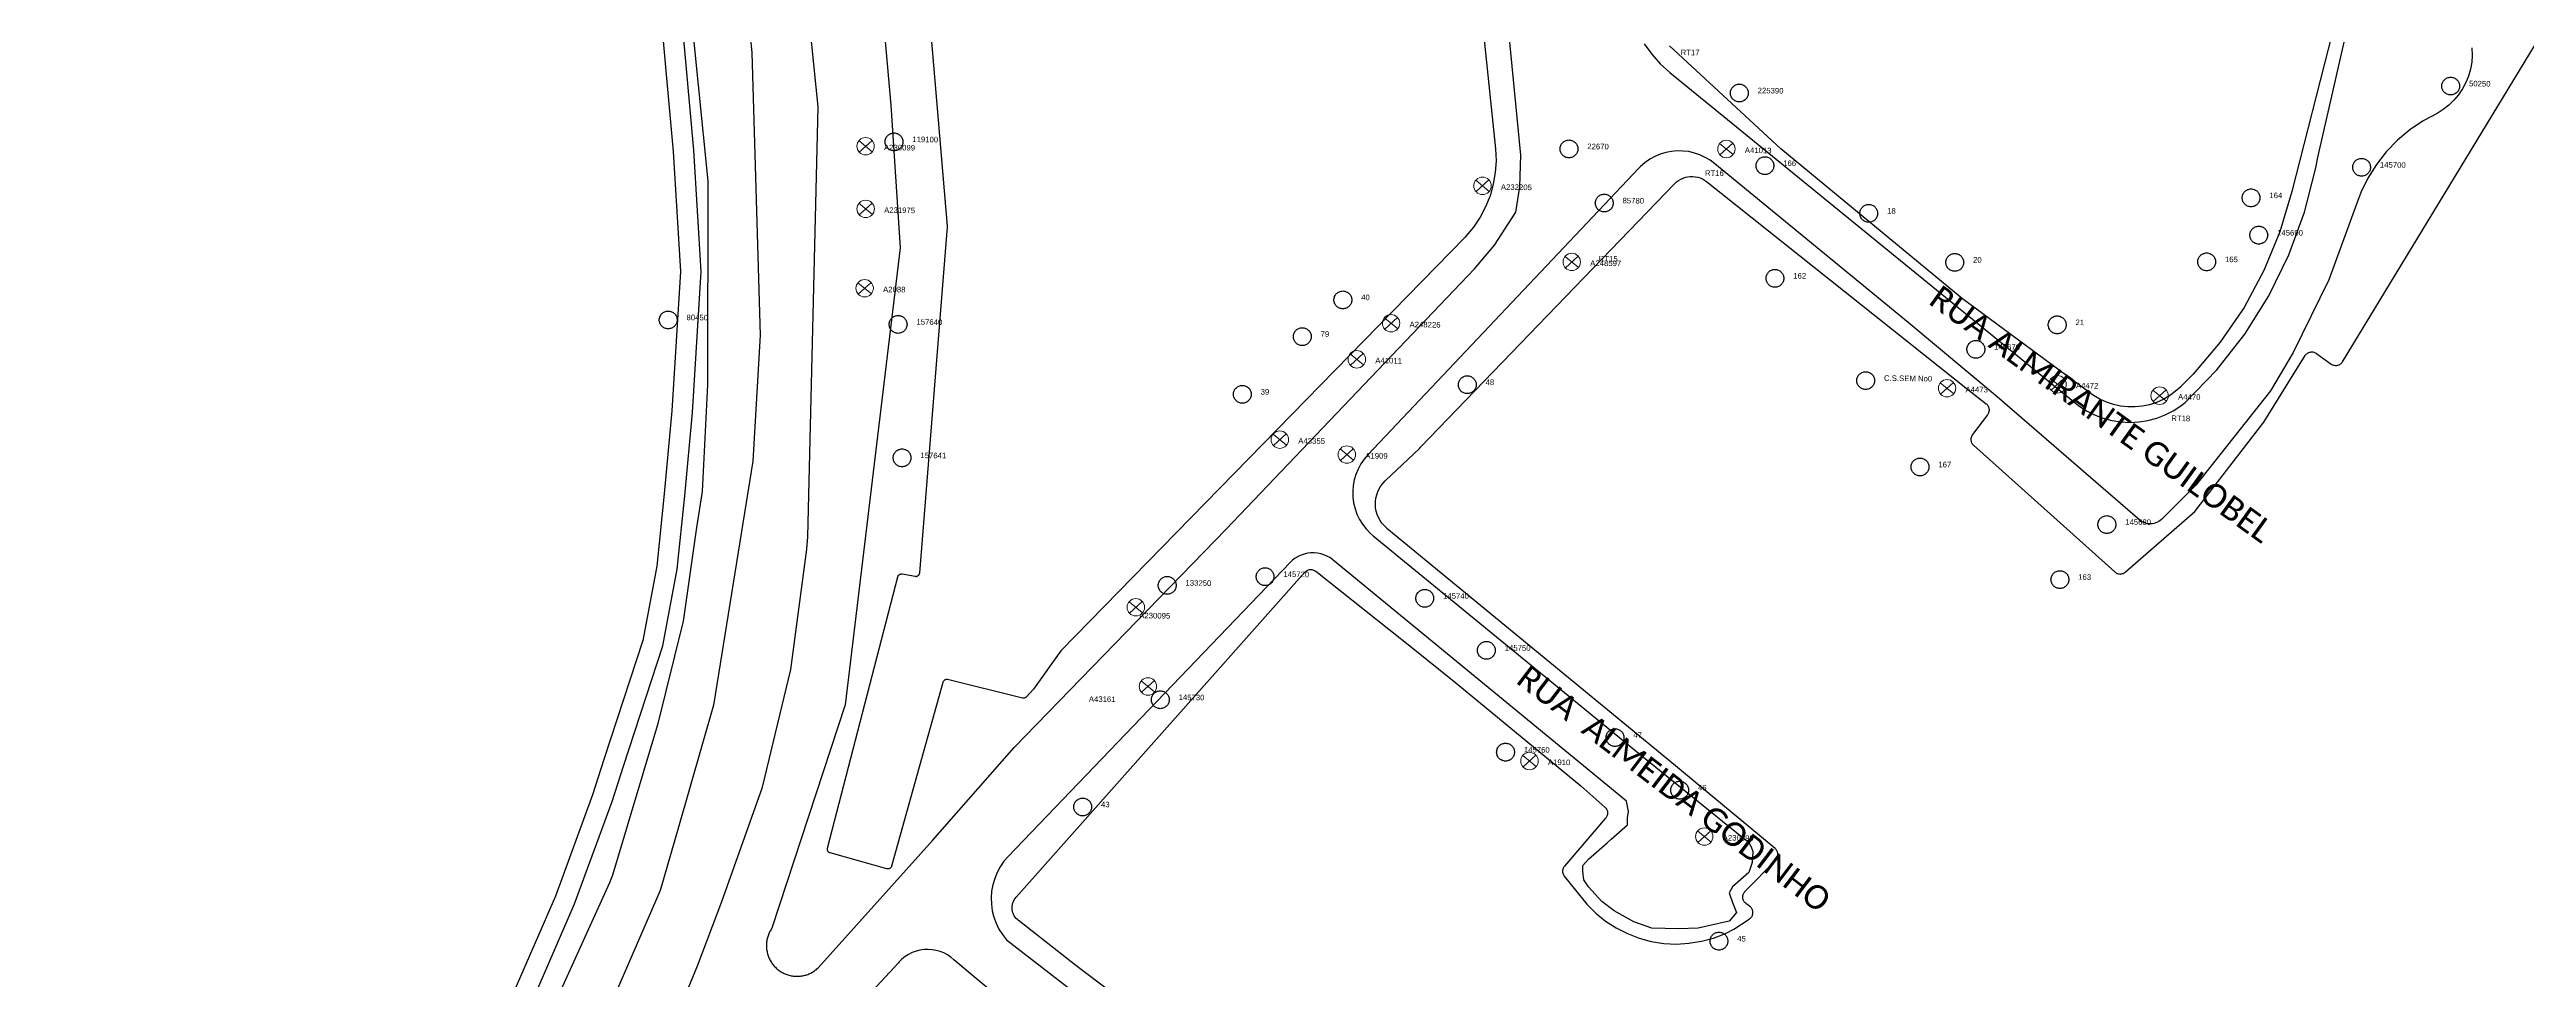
# Model space of a CAD drawing. Header units: millimetres. Extents: x 676447 to 689606, y 7455628 to 7463967.
# Drawn here: x 684127.6 to 684440.3, y 7459023.4 to 7459140.8 of the extents above; entities that cross this region are included whole.
import ezdxf

# ---------------------------------------------------------------- set-up
doc = ezdxf.new("R2010")
doc.units = ezdxf.units.MM
doc.header["$LTSCALE"] = 0.1
doc.header["$MEASUREMENT"] = 0
doc.linetypes.add('PHANTOM2', pattern=[1.25, 0.625, -0.125, 0.125, -0.125, 0.125, -0.125])
doc.layers.add('10.4-Postes', color=1, linetype='Continuous', lineweight=0)
for name, color, linetype in [('Caixas Subterrâneas', 5, 'Continuous'), ('LEGENDAS_INFRAESTRUTURAS', 7, 'Continuous'), ('MUB_MEIOFIO', 7, 'Continuous'), ('MUB_OBRA_ARTE', 7, 'Continuous'), ('MUB_QUADRAS', 7, 'Continuous'), ('MUB_SEGMENTO', 7, 'Continuous'), ('NOS_DE_INFRAESTRUTURA', 7, 'Continuous')]:
    doc.layers.add(name, color=color, linetype=linetype)
doc.styles.add('Legend', font='calibri.ttf')
doc.styles.get("Standard").update_dxf_attribs({"font": 'arial.ttf'})

# ---------------------------------------------------------------- blocks, each defined once
blk = doc.blocks.new('MHMZ')
at = {"linetype": 'PHANTOM2'}
blk.add_circle((0, 0), 0.0000101, dxfattribs=at)
blk = doc.blocks.new('PTPT')
at = {"layer": '10.4-Postes', "color": 1, "linetype": 'PHANTOM2'}
for points in [[(-0.0000079, 0.0000104), (0.0000075, -0.000002)], [(0.000007, 0.0000109), (-0.0000074, -0.0000025)]]:
    blk.add_lwpolyline(points, dxfattribs=at)
at = {"layer": '10.4-Postes', "color": 1}
blk.add_circle((-0.0000002, 0.0000042), 0.00000987, dxfattribs=at)

msp = doc.modelspace()

# ---------------------------------------------------------------- linework, layer by layer
at = {"layer": 'MUB_MEIOFIO', "color": 253, "linetype": 'Continuous'}
for points in [[(684182.23, 7459377.35), (684184.53, 7459361.66), (684187.43, 7459339.45), (684187.43, 7459339.41), (684190.51, 7459306.34), (684190.51, 7459306.3), (684192.5, 7459272.28), (684192.51, 7459272.2), (684197.64, 7459237.46), (684197.64, 7459237.42), (684199.15, 7459224.15), (684201.69, 7459203), (684205.62, 7459167.97), (684205.62, 7459167.95), (684208.23, 7459148.42), (684210.68, 7459124.17), (684210.65, 7459098.43), (684209.97, 7459084.98), (684209.26, 7459080.42), (684207.57, 7459068.61), (684204.35, 7459055.52), (684198.65, 7459036.54), (684198.27, 7459035.57), (684191.45, 7459020.57)], [(684202.99, 7459009.57), (684209.36, 7459025.1), (684212.45, 7459033.24), (684217.58, 7459047.66), (684221.17, 7459062.53), (684223.19, 7459077.7), (684223.31, 7459079.28), (684224.63, 7459133.55), (684213.68, 7459241.25)], [(684224.35, 7459239.95), (684233.81, 7459133.76), (684234.98, 7459115.74), (684228.02, 7459058.04), (684218.76, 7459029.85), (684218.69, 7459029.73), (684218.62, 7459029.62), (684218.55, 7459029.5), (684218.49, 7459029.38), (684218.43, 7459029.26), (684218.38, 7459029.14), (684218.33, 7459029.01), (684218.29, 7459028.89), (684218.24, 7459028.76), (684218.21, 7459028.63), (684218.18, 7459028.5), (684218.15, 7459028.37), (684218.13, 7459028.24), (684218.11, 7459028.1), (684218.1, 7459027.97), (684218.09, 7459027.84), (684218.08, 7459027.7), (684218.08, 7459027.57), (684218.09, 7459027.43), (684218.1, 7459027.3), (684218.11, 7459027.17), (684218.13, 7459027.03), (684218.16, 7459026.9), (684218.18, 7459026.77), (684218.22, 7459026.64), (684218.25, 7459026.51), (684218.3, 7459026.38), (684218.34, 7459026.26), (684218.39, 7459026.13), (684218.45, 7459026.01), (684218.51, 7459025.89), (684218.57, 7459025.77), (684218.64, 7459025.66), (684218.71, 7459025.54), (684218.78, 7459025.43), (684218.86, 7459025.32), (684218.94, 7459025.22), (684219.03, 7459025.11), (684219.12, 7459025.01), (684219.21, 7459024.92), (684219.31, 7459024.82), (684219.41, 7459024.74), (684219.51, 7459024.65), (684219.62, 7459024.57), (684219.73, 7459024.49), (684219.84, 7459024.41), (684219.95, 7459024.34), (684220.07, 7459024.27), (684220.19, 7459024.21), (684220.31, 7459024.15), (684220.43, 7459024.1), (684220.55, 7459024.04), (684220.68, 7459024), (684220.81, 7459023.96), (684220.93, 7459023.92), (684221.06, 7459023.89), (684221.2, 7459023.86), (684221.33, 7459023.83), (684221.46, 7459023.81), (684221.59, 7459023.8), (684221.73, 7459023.79), (684221.86, 7459023.78), (684222, 7459023.78), (684222.13, 7459023.79), (684222.26, 7459023.8), (684222.4, 7459023.81), (684222.53, 7459023.83), (684222.66, 7459023.85), (684222.79, 7459023.88), (684222.93, 7459023.91), (684223.05, 7459023.94), (684223.18, 7459023.99), (684223.31, 7459024.03), (684223.43, 7459024.08), (684223.56, 7459024.13), (684223.68, 7459024.19), (684223.8, 7459024.25), (684223.91, 7459024.32), (684224.03, 7459024.39), (684224.14, 7459024.46), (684224.25, 7459024.54), (684224.36, 7459024.62), (684224.46, 7459024.71), (684224.56, 7459024.8), (684224.66, 7459024.89)], [(684211.1, 7459193.8), (684216.25, 7459140.37), (684217.28, 7459104.72), (684216.35, 7459088.81), (684211.39, 7459058.03), (684206.9, 7459042.31), (684204.65, 7459034.63), (684189.5, 7458999.67)], [(684224.66, 7459024.89), (684239.07, 7459040.93), (684249.38, 7459052.65), (684276.11, 7459080.21), (684307.48, 7459113.08), (684310.01, 7459116.07), (684312.7, 7459120.26), (684313.21, 7459123.46), (684313.35, 7459127.42), (684309.25, 7459169.38)], [(684328.92, 7459141.5), (684329.87, 7459140.18), (684330.94, 7459138.96), (684332.14, 7459137.86), (684383.79, 7459095.81), (684384.75, 7459095.18), (684385.77, 7459094.66), (684386.84, 7459094.25), (684387.95, 7459093.95), (684389.08, 7459093.77), (684390.22, 7459093.71), (684391.37, 7459093.77), (684392.5, 7459093.95), (684393.61, 7459094.24), (684394.68, 7459094.65), (684395.7, 7459095.17), (684396.66, 7459095.79), (684397.19, 7459096.2), (684401.19, 7459100.32), (684404.73, 7459104.84), (684407.78, 7459109.7), (684410.31, 7459114.86), (684412.29, 7459120.25), (684413.69, 7459125.82), (684413.9, 7459126.96), (684417.41, 7459142.26)], [(684433.41, 7459140.98), (684433.44, 7459140.08), (684433.38, 7459139.18), (684433.22, 7459138.3), (684432.97, 7459137.43), (684432.64, 7459136.6), (684432.22, 7459135.8), (684431.72, 7459135.06), (684431.14, 7459134.37), (684430.49, 7459133.74), (684429.78, 7459133.19), (684429.03, 7459132.71), (684427.24, 7459131.76), (684425.56, 7459130.63), (684424.01, 7459129.32), (684422.6, 7459127.87), (684421.35, 7459126.27), (684420.28, 7459124.55), (684419.39, 7459122.73), (684418.83, 7459121.27), (684415.33, 7459111.68), (684410.85, 7459102.51), (684407.98, 7459097.68), (684398.57, 7459085.8), (684394.21, 7459081.46), (684394.05, 7459081.32), (684393.88, 7459081.2), (684393.7, 7459081.09), (684393.51, 7459081.01), (684393.31, 7459080.94), (684393.1, 7459080.9), (684392.89, 7459080.88), (684392.68, 7459080.88), (684392.48, 7459080.9), (684392.27, 7459080.95), (684392.07, 7459081.01), (684391.88, 7459081.1), (684391.7, 7459081.2), (684391.53, 7459081.33), (684391.51, 7459081.34), (684373.46, 7459096.93), (684362.23, 7459106.32), (684337.81, 7459126.35), (684337.23, 7459126.79), (684336.6, 7459127.16), (684335.93, 7459127.47), (684335.24, 7459127.71), (684334.53, 7459127.88), (684333.8, 7459127.96), (684333.07, 7459127.98), (684332.34, 7459127.91), (684331.62, 7459127.77), (684330.92, 7459127.56), (684330.24, 7459127.27), (684329.6, 7459126.92), (684329, 7459126.49), (684328.45, 7459126.01), (684328.23, 7459125.79), (684294.02, 7459089.62), (684293.54, 7459089.07), (684293.13, 7459088.46), (684292.78, 7459087.82), (684292.5, 7459087.14), (684292.29, 7459086.44), (684292.16, 7459085.72), (684292.11, 7459084.99), (684292.13, 7459084.25), (684292.22, 7459083.53), (684292.4, 7459082.81), (684292.64, 7459082.12), (684292.96, 7459081.46), (684293.34, 7459080.84), (684293.79, 7459080.26), (684294.29, 7459079.73), (684294.67, 7459079.4), (684328.6, 7459051.63), (684341.43, 7459041.21), (684342.02, 7459040.82), (684342.42, 7459040.13), (684342.62, 7459039.53), (684342.52, 7459038.15), (684342.12, 7459036.87), (684340.05, 7459035.09), (684339.65, 7459034.3), (684340.05, 7459033.12), (684340.54, 7459031.83), (684339.65, 7459030.75), (684335.7, 7459029.86), (684333.23, 7459029.76), (684329.87, 7459029.86), (684327.6, 7459030.65), (684325.13, 7459032.03), (684323.55, 7459033.22), (684321.87, 7459035.09), (684321.27, 7459035.98), (684321.18, 7459037.07), (684321.18, 7459037.76), (684321.87, 7459038.55), (684323.55, 7459040.03), (684324.24, 7459040.62), (684324.73, 7459041.11), (684326.81, 7459042.89), (684326.81, 7459043.78), (684326.91, 7459044.57), (684326.66, 7459045.89), (684289.63, 7459076.33), (684289.56, 7459076.39), (684289.21, 7459076.63), (684288.85, 7459076.83), (684288.46, 7459077), (684288.06, 7459077.12), (684287.65, 7459077.2), (684287.23, 7459077.24), (684286.82, 7459077.23), (684286.4, 7459077.18), (684285.99, 7459077.09), (684285.6, 7459076.95), (684285.22, 7459076.78), (684284.86, 7459076.56), (684284.52, 7459076.31), (684284.21, 7459076.02), (684248.55, 7459038.88), (684248.06, 7459038.3), (684247.6, 7459037.61), (684247.21, 7459036.89), (684246.9, 7459036.12), (684246.67, 7459035.33), (684246.52, 7459034.52), (684246.46, 7459033.7), (684246.49, 7459032.88), (684246.6, 7459032.06), (684246.8, 7459031.26), (684247.08, 7459030.48), (684247.44, 7459029.74), (684247.87, 7459029.04), (684248.38, 7459028.39), (684294.29, 7458992.88)], [(684250.22, 7459018.79), (684241.75, 7459025.88), (684241.36, 7459026.21), (684240.93, 7459026.49), (684240.47, 7459026.73), (684240, 7459026.92), (684239.5, 7459027.05), (684239, 7459027.14), (684238.49, 7459027.17), (684237.98, 7459027.15), (684237.47, 7459027.08), (684236.97, 7459026.95), (684236.49, 7459026.77), (684236.03, 7459026.54), (684235.6, 7459026.27), (684235.2, 7459025.95), (684234.83, 7459025.59), (684234.7, 7459025.44), (684133.81, 7458916.71)]]:
    msp.add_lwpolyline(points, dxfattribs=at)
at = {"layer": 'MUB_MEIOFIO', "linetype": 'Continuous'}
for points in [[(684182.23, 7459377.35), (684184.53, 7459361.66), (684187.43, 7459339.45), (684187.43, 7459339.41), (684190.51, 7459306.34), (684190.51, 7459306.3), (684192.5, 7459272.28), (684192.51, 7459272.2), (684197.64, 7459237.46), (684197.64, 7459237.42), (684199.15, 7459224.15), (684201.69, 7459203), (684205.62, 7459167.97), (684205.62, 7459167.95), (684208.23, 7459148.42), (684210.68, 7459124.17), (684210.65, 7459098.43), (684209.97, 7459084.98), (684209.26, 7459080.42), (684207.57, 7459068.61), (684204.35, 7459055.52), (684198.65, 7459036.54), (684198.27, 7459035.57), (684191.45, 7459020.57)], [(684202.99, 7459009.57), (684209.36, 7459025.1), (684212.45, 7459033.24), (684217.58, 7459047.66), (684221.17, 7459062.53), (684223.19, 7459077.7), (684223.31, 7459079.28), (684224.63, 7459133.55), (684213.68, 7459241.25)], [(684224.35, 7459239.95), (684233.81, 7459133.76), (684234.98, 7459115.74), (684228.02, 7459058.04), (684218.76, 7459029.85), (684218.69, 7459029.73), (684218.62, 7459029.62), (684218.55, 7459029.5), (684218.49, 7459029.38), (684218.43, 7459029.26), (684218.38, 7459029.14), (684218.33, 7459029.01), (684218.29, 7459028.89), (684218.24, 7459028.76), (684218.21, 7459028.63), (684218.18, 7459028.5), (684218.15, 7459028.37), (684218.13, 7459028.24), (684218.11, 7459028.1), (684218.1, 7459027.97), (684218.09, 7459027.84), (684218.08, 7459027.7), (684218.08, 7459027.57), (684218.09, 7459027.43), (684218.1, 7459027.3), (684218.11, 7459027.17), (684218.13, 7459027.03), (684218.16, 7459026.9), (684218.18, 7459026.77), (684218.22, 7459026.64), (684218.25, 7459026.51), (684218.3, 7459026.38), (684218.34, 7459026.26), (684218.39, 7459026.13), (684218.45, 7459026.01), (684218.51, 7459025.89), (684218.57, 7459025.77), (684218.64, 7459025.66), (684218.71, 7459025.54), (684218.78, 7459025.43), (684218.86, 7459025.32), (684218.94, 7459025.22), (684219.03, 7459025.11), (684219.12, 7459025.01), (684219.21, 7459024.92), (684219.31, 7459024.82), (684219.41, 7459024.74), (684219.51, 7459024.65), (684219.62, 7459024.57), (684219.73, 7459024.49), (684219.84, 7459024.41), (684219.95, 7459024.34), (684220.07, 7459024.27), (684220.19, 7459024.21), (684220.31, 7459024.15), (684220.43, 7459024.1), (684220.55, 7459024.04), (684220.68, 7459024), (684220.81, 7459023.96), (684220.93, 7459023.92), (684221.06, 7459023.89), (684221.2, 7459023.86), (684221.33, 7459023.83), (684221.46, 7459023.81), (684221.59, 7459023.8), (684221.73, 7459023.79), (684221.86, 7459023.78), (684222, 7459023.78), (684222.13, 7459023.79), (684222.26, 7459023.8), (684222.4, 7459023.81), (684222.53, 7459023.83), (684222.66, 7459023.85), (684222.79, 7459023.88), (684222.93, 7459023.91), (684223.05, 7459023.94), (684223.18, 7459023.99), (684223.31, 7459024.03), (684223.43, 7459024.08), (684223.56, 7459024.13), (684223.68, 7459024.19), (684223.8, 7459024.25), (684223.91, 7459024.32), (684224.03, 7459024.39), (684224.14, 7459024.46), (684224.25, 7459024.54), (684224.36, 7459024.62), (684224.46, 7459024.71), (684224.56, 7459024.8), (684224.66, 7459024.89)], [(684211.1, 7459193.8), (684216.25, 7459140.37), (684217.28, 7459104.72), (684216.35, 7459088.81), (684211.39, 7459058.03), (684206.9, 7459042.31), (684204.65, 7459034.63), (684189.5, 7458999.67)], [(684224.66, 7459024.89), (684239.07, 7459040.93), (684249.38, 7459052.65), (684276.11, 7459080.21), (684307.48, 7459113.08), (684310.01, 7459116.07), (684312.7, 7459120.26), (684313.21, 7459123.46), (684313.35, 7459127.42), (684309.25, 7459169.38)], [(684328.92, 7459141.5), (684329.87, 7459140.18), (684330.94, 7459138.96), (684332.14, 7459137.86), (684383.79, 7459095.81), (684384.75, 7459095.18), (684385.77, 7459094.66), (684386.84, 7459094.25), (684387.95, 7459093.95), (684389.08, 7459093.77), (684390.22, 7459093.71), (684391.37, 7459093.77), (684392.5, 7459093.95), (684393.61, 7459094.24), (684394.68, 7459094.65), (684395.7, 7459095.17), (684396.66, 7459095.79), (684397.19, 7459096.2), (684401.19, 7459100.32), (684404.73, 7459104.84), (684407.78, 7459109.7), (684410.31, 7459114.86), (684412.29, 7459120.25), (684413.69, 7459125.82), (684413.9, 7459126.96), (684417.41, 7459142.26)], [(684433.41, 7459140.98), (684433.44, 7459140.08), (684433.38, 7459139.18), (684433.22, 7459138.3), (684432.97, 7459137.43), (684432.64, 7459136.6), (684432.22, 7459135.8), (684431.72, 7459135.06), (684431.14, 7459134.37), (684430.49, 7459133.74), (684429.78, 7459133.19), (684429.03, 7459132.71), (684427.24, 7459131.76), (684425.56, 7459130.63), (684424.01, 7459129.32), (684422.6, 7459127.87), (684421.35, 7459126.27), (684420.28, 7459124.55), (684419.39, 7459122.73), (684418.83, 7459121.27), (684415.33, 7459111.68), (684410.85, 7459102.51), (684407.98, 7459097.68), (684398.57, 7459085.8), (684394.21, 7459081.46), (684394.05, 7459081.32), (684393.88, 7459081.2), (684393.7, 7459081.09), (684393.51, 7459081.01), (684393.31, 7459080.94), (684393.1, 7459080.9), (684392.89, 7459080.88), (684392.68, 7459080.88), (684392.48, 7459080.9), (684392.27, 7459080.95), (684392.07, 7459081.01), (684391.88, 7459081.1), (684391.7, 7459081.2), (684391.53, 7459081.33), (684391.51, 7459081.34), (684373.46, 7459096.93), (684362.23, 7459106.32), (684337.81, 7459126.35), (684337.23, 7459126.79), (684336.6, 7459127.16), (684335.93, 7459127.47), (684335.24, 7459127.71), (684334.53, 7459127.88), (684333.8, 7459127.96), (684333.07, 7459127.98), (684332.34, 7459127.91), (684331.62, 7459127.77), (684330.92, 7459127.56), (684330.24, 7459127.27), (684329.6, 7459126.92), (684329, 7459126.49), (684328.45, 7459126.01), (684328.23, 7459125.79), (684294.02, 7459089.62), (684293.54, 7459089.07), (684293.13, 7459088.46), (684292.78, 7459087.82), (684292.5, 7459087.14), (684292.29, 7459086.44), (684292.16, 7459085.72), (684292.11, 7459084.99), (684292.13, 7459084.25), (684292.22, 7459083.53), (684292.4, 7459082.81), (684292.64, 7459082.12), (684292.96, 7459081.46), (684293.34, 7459080.84), (684293.79, 7459080.26), (684294.29, 7459079.73), (684294.67, 7459079.4), (684328.6, 7459051.63), (684341.43, 7459041.21), (684342.02, 7459040.82), (684342.42, 7459040.13), (684342.62, 7459039.53), (684342.52, 7459038.15), (684342.12, 7459036.87), (684340.05, 7459035.09), (684339.65, 7459034.3), (684340.05, 7459033.12), (684340.54, 7459031.83), (684339.65, 7459030.75), (684335.7, 7459029.86), (684333.23, 7459029.76), (684329.87, 7459029.86), (684327.6, 7459030.65), (684325.13, 7459032.03), (684323.55, 7459033.22), (684321.87, 7459035.09), (684321.27, 7459035.98), (684321.18, 7459037.07), (684321.18, 7459037.76), (684321.87, 7459038.55), (684323.55, 7459040.03), (684324.24, 7459040.62), (684324.73, 7459041.11), (684326.81, 7459042.89), (684326.81, 7459043.78), (684326.91, 7459044.57), (684326.66, 7459045.89), (684289.63, 7459076.33), (684289.56, 7459076.39), (684289.21, 7459076.63), (684288.85, 7459076.83), (684288.46, 7459077), (684288.06, 7459077.12), (684287.65, 7459077.2), (684287.23, 7459077.24), (684286.82, 7459077.23), (684286.4, 7459077.18), (684285.99, 7459077.09), (684285.6, 7459076.95), (684285.22, 7459076.78), (684284.86, 7459076.56), (684284.52, 7459076.31), (684284.21, 7459076.02), (684248.55, 7459038.88), (684248.06, 7459038.3), (684247.6, 7459037.61), (684247.21, 7459036.89), (684246.9, 7459036.12), (684246.67, 7459035.33), (684246.52, 7459034.52), (684246.46, 7459033.7), (684246.49, 7459032.88), (684246.6, 7459032.06), (684246.8, 7459031.26), (684247.08, 7459030.48), (684247.44, 7459029.74), (684247.87, 7459029.04), (684248.38, 7459028.39), (684294.29, 7458992.88)], [(684250.22, 7459018.79), (684241.75, 7459025.88), (684241.36, 7459026.21), (684240.93, 7459026.49), (684240.47, 7459026.73), (684240, 7459026.92), (684239.5, 7459027.05), (684239, 7459027.14), (684238.49, 7459027.17), (684237.98, 7459027.15), (684237.47, 7459027.08), (684236.97, 7459026.95), (684236.49, 7459026.77), (684236.03, 7459026.54), (684235.6, 7459026.27), (684235.2, 7459025.95), (684234.83, 7459025.59), (684234.7, 7459025.44), (684133.81, 7458916.71)]]:
    msp.add_lwpolyline(points, dxfattribs=at)
at = {"layer": 'MUB_OBRA_ARTE', "linetype": 'Continuous'}
for points in [[(684178.25, 7459384.45), (684184.5, 7459330.82), (684190.18, 7459265.02), (684194.08, 7459234.16), (684197.4, 7459204.83), (684201.52, 7459171.33), (684204.28, 7459150.2), (684206.29, 7459127.88), (684207.24, 7459112.77), (684206.15, 7459095.16), (684205.19, 7459084.67), (684204.24, 7459075.55), (684202.47, 7459066.16), (684197.56, 7459051.14), (684196.12, 7459046.7), (684191.44, 7459033.92), (684186.32, 7459022.13), (684183.12, 7459015.1), (684175.88, 7459003.4), (684133.65, 7458954.77), (684044.36, 7458858.24), (683981.26, 7458792.17), (683904.13, 7458708.42), (683816.72, 7458616.8)], [(683818.64, 7458615.02), (683906.04, 7458706.63), (683983.17, 7458790.38), (684046.27, 7458856.45), (684135.6, 7458953.03), (684178, 7459001.84), (684185.44, 7459013.87), (684188.71, 7459021.06), (684193.87, 7459032.95), (684198.6, 7459045.84), (684200.05, 7459050.33), (684205.01, 7459065.51), (684206.83, 7459075.17), (684207.8, 7459084.42), (684208.76, 7459094.96), (684209.86, 7459112.77), (684208.9, 7459128.08), (684206.88, 7459150.49), (684204.12, 7459171.66), (684200, 7459205.14), (684196.68, 7459234.47), (684192.79, 7459265.3), (684187.1, 7459331.08), (684180.84, 7459384.87)]]:
    msp.add_lwpolyline(points, dxfattribs=at)
at = {"layer": 'MUB_QUADRAS', "linetype": 'Continuous'}
for points in [[(684225.78, 7459039.75), (684225.78, 7459039.8), (684225.78, 7459039.85), (684225.78, 7459039.9), (684225.79, 7459039.95), (684234.66, 7459074.2), (684234.67, 7459074.22), (684234.68, 7459074.26), (684234.71, 7459074.31), (684234.73, 7459074.36), (684234.77, 7459074.4), (684234.8, 7459074.44), (684234.84, 7459074.47), (684234.88, 7459074.5), (684234.93, 7459074.53), (684234.98, 7459074.55), (684235.03, 7459074.56), (684235.08, 7459074.57), (684235.13, 7459074.58), (684235.18, 7459074.57), (684235.24, 7459074.57), (684236.86, 7459074.28), (684236.91, 7459074.27), (684236.96, 7459074.27), (684237.01, 7459074.27), (684237.06, 7459074.28), (684237.11, 7459074.3), (684237.16, 7459074.32), (684237.21, 7459074.34), (684237.25, 7459074.37), (684237.29, 7459074.41), (684237.33, 7459074.44), (684237.36, 7459074.49), (684237.38, 7459074.53), (684237.41, 7459074.58), (684237.42, 7459074.63), (684237.44, 7459074.68), (684237.44, 7459074.73), (684240.93, 7459118.41), (684240.93, 7459118.44), (684240.93, 7459118.49), (684230.33, 7459243.45)], [(684306.87, 7459159.8), (684310.14, 7459128.22), (684310.2, 7459126.73), (684310.1, 7459125.23), (684309.84, 7459123.76), (684309.44, 7459122.32), (684308.88, 7459120.93), (684308.18, 7459119.6), (684307.35, 7459118.36), (684306.39, 7459117.21), (684306.29, 7459117.1), (684255.26, 7459064.88), (684251.79, 7459060.01), (684250.92, 7459059.06), (684250.91, 7459059.05), (684250.87, 7459059.01), (684250.83, 7459058.98), (684250.79, 7459058.96), (684250.74, 7459058.93), (684250.69, 7459058.92), (684250.64, 7459058.9), (684250.59, 7459058.9), (684250.54, 7459058.9), (684250.48, 7459058.9), (684250.43, 7459058.91), (684240.95, 7459061.23), (684240.91, 7459061.23), (684240.86, 7459061.24), (684240.81, 7459061.24), (684240.76, 7459061.23), (684240.71, 7459061.22), (684240.66, 7459061.21), (684240.61, 7459061.19), (684240.56, 7459061.16), (684240.52, 7459061.13), (684240.48, 7459061.1), (684240.45, 7459061.06), (684240.42, 7459061.02), (684240.39, 7459060.97), (684240.37, 7459060.92), (684240.35, 7459060.87), (684233.89, 7459037.69), (684233.88, 7459037.64), (684233.86, 7459037.59), (684233.83, 7459037.55), (684233.8, 7459037.51), (684233.76, 7459037.47), (684233.72, 7459037.43), (684233.68, 7459037.4), (684233.63, 7459037.38), (684233.59, 7459037.36), (684233.54, 7459037.34), (684233.49, 7459037.33), (684233.43, 7459037.33), (684233.38, 7459037.33), (684233.33, 7459037.33), (684233.28, 7459037.35), (684226.14, 7459039.35), (684226.1, 7459039.36), (684226.05, 7459039.38), (684226.01, 7459039.41), (684225.97, 7459039.44), (684225.93, 7459039.47), (684225.89, 7459039.51), (684225.86, 7459039.55), (684225.83, 7459039.6), (684225.81, 7459039.65), (684225.8, 7459039.7), (684225.78, 7459039.75)], [(684294.04, 7458997.21), (684257.16, 7459025.16), (684249.87, 7459030.86), (684249.77, 7459030.94), (684249.62, 7459031.09), (684249.49, 7459031.25), (684249.37, 7459031.42), (684249.28, 7459031.61), (684249.2, 7459031.8), (684249.15, 7459032.01), (684249.11, 7459032.21), (684249.1, 7459032.42), (684249.11, 7459032.63), (684249.14, 7459032.84), (684249.19, 7459033.04), (684249.27, 7459033.24), (684249.36, 7459033.42), (684249.47, 7459033.6), (684249.6, 7459033.76), (684286.06, 7459074.79), (684286.1, 7459074.83), (684286.17, 7459074.9), (684286.26, 7459074.96), (684286.35, 7459075.02), (684286.44, 7459075.06), (684286.54, 7459075.09), (684286.64, 7459075.12), (684286.75, 7459075.13), (684286.85, 7459075.13), (684286.96, 7459075.12), (684287.06, 7459075.1), (684287.16, 7459075.07), (684287.25, 7459075.02), (684287.35, 7459074.97), (684287.43, 7459074.91), (684299.73, 7459065.16), (684305.14, 7459060.84), (684320.89, 7459047.83), (684323.95, 7459045.14), (684324.02, 7459045.07), (684324.09, 7459044.99), (684324.15, 7459044.9), (684324.2, 7459044.81), (684324.23, 7459044.71), (684324.26, 7459044.61), (684324.28, 7459044.51), (684324.29, 7459044.4), (684324.28, 7459044.3), (684324.27, 7459044.2), (684324.24, 7459044.09), (684324.21, 7459044), (684324.16, 7459043.9), (684324.1, 7459043.81), (684324.04, 7459043.74), (684318.84, 7459037.69), (684318.78, 7459037.61), (684318.72, 7459037.52), (684318.68, 7459037.42), (684318.64, 7459037.32), (684318.62, 7459037.22), (684318.6, 7459037.12), (684318.6, 7459037.01), (684318.61, 7459036.91), (684318.63, 7459036.81), (684318.66, 7459036.71), (684318.7, 7459036.61), (684318.75, 7459036.52), (684318.8, 7459036.43), (684318.82, 7459036.41), (684321.65, 7459032.88), (684322.78, 7459031.76), (684324.02, 7459030.75), (684325.36, 7459029.89), (684326.78, 7459029.17), (684328.26, 7459028.6), (684329.8, 7459028.19), (684331.38, 7459027.94), (684332.97, 7459027.86), (684334.56, 7459027.95), (684336.13, 7459028.2), (684337.67, 7459028.61), (684339.16, 7459029.19), (684340.23, 7459029.72), (684342.17, 7459031), (684342.26, 7459031.06), (684342.34, 7459031.13), (684342.4, 7459031.21), (684342.47, 7459031.29), (684342.52, 7459031.38), (684342.56, 7459031.48), (684342.59, 7459031.58), (684342.61, 7459031.68), (684342.62, 7459031.79), (684342.62, 7459031.89), (684342.61, 7459031.99), (684342.59, 7459032.1), (684342.56, 7459032.2), (684342.51, 7459032.29), (684342.46, 7459032.38), (684342.4, 7459032.47), (684342.33, 7459032.54), (684342.25, 7459032.61), (684342.21, 7459032.64), (684341.76, 7459032.97), (684341.68, 7459033.04), (684341.61, 7459033.11), (684341.54, 7459033.19), (684341.48, 7459033.28), (684341.44, 7459033.37), (684341.4, 7459033.47), (684341.37, 7459033.57), (684341.36, 7459033.68), (684341.35, 7459033.78), (684341.36, 7459033.89), (684341.37, 7459033.99), (684341.4, 7459034.09), (684341.44, 7459034.19), (684341.49, 7459034.28), (684341.54, 7459034.37), (684341.61, 7459034.45), (684341.63, 7459034.48), (684345.51, 7459038.45), (684345.57, 7459038.53), (684345.63, 7459038.62), (684345.69, 7459038.71), (684345.73, 7459038.81), (684345.76, 7459038.91), (684345.78, 7459039.01), (684345.79, 7459039.11), (684345.79, 7459039.22), (684345.77, 7459039.32), (684345.75, 7459039.42), (684345.72, 7459039.52), (684345.67, 7459039.62), (684345.62, 7459039.71), (684345.56, 7459039.79), (684345.49, 7459039.87), (684345.43, 7459039.92), (684331.91, 7459051.15), (684296.43, 7459080.33), (684296.37, 7459080.38), (684296.07, 7459080.67), (684295.79, 7459080.99), (684295.56, 7459081.33), (684295.36, 7459081.7), (684295.2, 7459082.09), (684295.08, 7459082.49), (684295, 7459082.9), (684294.97, 7459083.32), (684294.98, 7459083.74), (684295.04, 7459084.15), (684295.13, 7459084.56), (684295.27, 7459084.96), (684295.45, 7459085.33), (684295.67, 7459085.69), (684295.93, 7459086.02), (684296.22, 7459086.33), (684300.54, 7459090.43), (684300.67, 7459090.56), (684332.75, 7459123.84), (684332.77, 7459123.86), (684333, 7459124.07), (684333.25, 7459124.26), (684333.52, 7459124.42), (684333.81, 7459124.55), (684334.11, 7459124.65), (684334.41, 7459124.71), (684334.72, 7459124.75), (684335.04, 7459124.75), (684335.35, 7459124.72), (684335.66, 7459124.66), (684335.96, 7459124.57), (684336.25, 7459124.44), (684336.52, 7459124.29), (684336.77, 7459124.1), (684369.94, 7459097.75), (684372.07, 7459096.06), (684372.15, 7459095.99), (684372.22, 7459095.91), (684372.29, 7459095.83), (684372.34, 7459095.74), (684372.38, 7459095.64), (684372.42, 7459095.54), (684372.44, 7459095.44), (684372.45, 7459095.34), (684372.45, 7459095.23), (684372.44, 7459095.13), (684372.42, 7459095.02), (684372.39, 7459094.92), (684372.35, 7459094.83), (684372.3, 7459094.74), (684372.25, 7459094.67), (684370.35, 7459092.16), (684370.3, 7459092.08), (684370.25, 7459091.98), (684370.21, 7459091.89), (684370.18, 7459091.79), (684370.16, 7459091.68), (684370.15, 7459091.58), (684370.16, 7459091.47), (684370.17, 7459091.37), (684370.2, 7459091.27), (684370.23, 7459091.17), (684370.28, 7459091.08), (684370.33, 7459090.99), (684370.4, 7459090.91), (684370.47, 7459090.83), (684370.48, 7459090.82), (684388.32, 7459074.82), (684388.4, 7459074.75), (684388.49, 7459074.7), (684388.58, 7459074.65), (684388.68, 7459074.61), (684388.78, 7459074.59), (684388.89, 7459074.57), (684388.99, 7459074.56), (684389.1, 7459074.57), (684389.2, 7459074.59), (684389.3, 7459074.61), (684389.4, 7459074.65), (684389.49, 7459074.7), (684389.58, 7459074.76), (684389.65, 7459074.81), (684398.41, 7459082.44), (684407.15, 7459093.75), (684411.37, 7459100.58), (684412.35, 7459102.14), (684412.41, 7459102.22), (684412.48, 7459102.3), (684412.56, 7459102.37), (684412.64, 7459102.44), (684412.73, 7459102.49), (684412.83, 7459102.53), (684412.93, 7459102.57), (684413.03, 7459102.59), (684413.13, 7459102.6), (684413.24, 7459102.6), (684413.34, 7459102.6), (684413.44, 7459102.57), (684413.54, 7459102.54), (684413.64, 7459102.5), (684413.73, 7459102.45), (684413.78, 7459102.42), (684415.64, 7459101.07), (684415.73, 7459101.02), (684415.82, 7459100.97), (684415.92, 7459100.93), (684416.02, 7459100.91), (684416.13, 7459100.89), (684416.23, 7459100.88), (684416.34, 7459100.89), (684416.44, 7459100.91), (684416.54, 7459100.93), (684416.64, 7459100.97), (684416.73, 7459101.02), (684416.82, 7459101.08), (684416.9, 7459101.14), (684416.97, 7459101.22), (684417.04, 7459101.3), (684417.08, 7459101.37), (684443.48, 7459144.79)], [(684415.75, 7459142.81), (684410.67, 7459122.87), (684409.17, 7459117.78), (684407.16, 7459112.87), (684404.64, 7459108.21), (684401.64, 7459103.83), (684398.2, 7459099.79), (684396.7, 7459098.26), (684396.65, 7459098.21), (684395.96, 7459097.59), (684395.21, 7459097.06), (684394.42, 7459096.6), (684393.57, 7459096.23), (684392.7, 7459095.94), (684391.8, 7459095.76), (684390.88, 7459095.66), (684389.96, 7459095.67), (684389.04, 7459095.76), (684388.14, 7459095.96), (684387.27, 7459096.25), (684386.43, 7459096.62), (684385.63, 7459097.09), (684369.1, 7459109.32), (684346.17, 7459128.22), (684332.1, 7459141.24)]]:
    msp.add_lwpolyline(points, dxfattribs=at)

# ---------------------------------------------------------------- block references
at = {"layer": 'Caixas Subterrâneas', "color": 40}
for p, xscale, yscale, zscale, rotation in [((684340.92, 7459135.28), 111319.4907932736, 111319.4907932736, 111319.4907932736, 359.2982154318227), ((684430.73, 7459136.16), 111319.4907932736, 111319.4907932736, 111319.4907932736, 359.2978740357142), ((684234.19, 7459129.12), 111319.4907932736, 111319.4907932736, 111319.4907932736, 359.2986195902104), ((684319.41, 7459128.23), 111319.4907932735, 111319.4907932735, 111319.4907932735, 359.2982951132431), ((684344.15, 7459126.11), 111319.4907932736, 111319.4907932736, 111319.4907932736, 359.2982003085514), ((684419.48, 7459125.91), 111319.4907932735, 111319.4907932735, 111319.4907932735, 359.2979136761031), ((684323.86, 7459121.39), 111319.4907932736, 111319.4907932736, 111319.4907932736, 359.2982760685027), ((684357.26, 7459120.09), 111319.4907932736, 111319.4907932736, 111319.4907932736, 318.2981486093674), ((684405.53, 7459122.05), 111319.4907932736, 111319.4907932736, 111319.4907932736, 359.2979655570848), ((684406.5, 7459117.34), 111319.4907932735, 111319.4907932735, 111319.4907932735, 359.297960418448), ((684368.12, 7459113.9), 111319.4907932736, 111319.4907932736, 111319.4907932736, 128.2981053635259), ((684399.92, 7459113.97), 111319.4907932736, 111319.4907932736, 111319.4907932736, 359.2979844189358), ((684345.41, 7459111.89), 111319.4907932736, 111319.4907932736, 111319.4907932736, 359.2981911702474), ((684205.68, 7459106.64), 111319.4907932736, 111319.4907932736, 111319.4907932736, 359.2987211345663), ((684290.86, 7459109.17), 111319.4907932736, 111319.4907932736, 111319.4907932736, 359.2983978652305), ((684381.05, 7459106.02), 111319.4907932736, 111319.4907932736, 111319.4907932736, 134.2980537506724), ((684234.71, 7459106.07), 111319.4907932736, 111319.4907932736, 111319.4907932736, 359.2986105148121), ((684285.74, 7459104.53), 111319.4907932735, 111319.4907932735, 111319.4907932735, 359.2984159014267), ((684370.78, 7459102.93), 111319.4907932736, 111319.4907932736, 111319.4907932736, 359.2980918884397), ((684278.17, 7459097.25), 111319.4907932736, 111319.4907932736, 111319.4907932736, 359.2984424581736), ((684306.57, 7459098.46), 111319.4907932736, 111319.4907932736, 111319.4907932736, 359.2983347923334), ((684356.87, 7459098.98), 111319.4907932735, 111319.4907932735, 111319.4907932735, 359.2981435970037), ((684235.21, 7459089.23), 111319.4907932736, 111319.4907932736, 111319.4907932736, 359.2986034405133), ((684363.73, 7459088.08), 111319.4907932736, 111319.4907932736, 111319.4907932736, 359.2981141344577), ((684387.32, 7459080.81), 111319.4907932736, 111319.4907932736, 111319.4907932736, 359.2980221542553), ((684268.68, 7459073.13), 111319.4907932736, 111319.4907932736, 111319.4907932736, 359.2984711480133), ((684281.04, 7459074.23), 111319.4907932735, 111319.4907932735, 111319.4907932735, 359.2984244711443), ((684381.39, 7459073.86), 111319.4907932736, 111319.4907932736, 111319.4907932736, 359.2980425598855), ((684301.2, 7459071.5), 111319.4907932736, 111319.4907932736, 111319.4907932736, 359.298346950691), ((684308.98, 7459064.93), 111319.4907932736, 111319.4907932736, 111319.4907932736, 359.2983153224222), ((684267.81, 7459058.69), 111319.4907932736, 111319.4907932736, 111319.4907932736, 359.298470041676), ((684325.22, 7459053.92), 111319.4907932736, 111319.4907932736, 111319.4907932736, 359.2982501242429), ((684311.4, 7459052.08), 111319.4907932736, 111319.4907932736, 111319.4907932736, 359.2983021627094), ((684333.38, 7459047.28), 111319.4907932736, 111319.4907932736, 111319.4907932736, 359.2982170597621), ((684258.01, 7459045.16), 111319.4907932736, 111319.4907932736, 111319.4907932736, 359.298503144182), ((684338.34, 7459028.22), 111319.4907932736, 111319.4907932736, 111319.4907932736, 359.2981923335616)]:
    msp.add_blockref('MHMZ', p, dxfattribs=dict(at, xscale=xscale, yscale=yscale, zscale=zscale, rotation=rotation))
at = {"layer": 'NOS_DE_INFRAESTRUTURA', "color": 1}
for p, xscale, yscale, zscale, rotation in [((684230.62, 7459128.1), 111319.4907932736, 111319.4907932736, 111319.4907932736, 359.2986328426709), ((684339.3, 7459127.75), 111319.4907932736, 111319.4907932736, 111319.4907932736, 359.2982192660081), ((684308.51, 7459123.1), 111319.4907932736, 111319.4907932736, 111319.4907932736, 359.2983350076814), ((684230.63, 7459120.19), 111319.4907932736, 111319.4907932736, 111319.4907932736, 359.2986303997684), ((684319.78, 7459113.49), 111319.4907932736, 111319.4907932736, 111319.4907932736, 359.2982891500436), ((684230.5, 7459110.17), 111319.4907932735, 111319.4907932735, 111319.4907932735, 359.2986278152985), ((684296.97, 7459105.75), 111319.4907932736, 111319.4907932736, 111319.4907932736, 359.2983735693586), ((684292.64, 7459101.2), 111319.4907932736, 111319.4907932736, 111319.4907932736, 359.2983886283442), ((684367.16, 7459097.55), 111319.4907932736, 111319.4907932736, 111319.4907932736, 359.2981039759179), ((684381.11, 7459098.04), 111319.4907932736, 111319.4907932736, 111319.4907932736, 359.2980510861394), ((684394, 7459096.61), 111319.4907932736, 111319.4907932736, 111319.4907932736, 359.2980015968876), ((684282.92, 7459091.06), 111319.4907932736, 111319.4907932736, 111319.4907932736, 359.2984225036427), ((684291.38, 7459089.18), 111319.4907932736, 111319.4907932736, 111319.4907932736, 359.2983897297213), ((684264.74, 7459069.9), 111319.4907932735, 111319.4907932735, 111319.4907932735, 359.2984851545114), ((684266.27, 7459059.9), 111319.4907932736, 111319.4907932736, 111319.4907932736, 359.2984762793071), ((684314.44, 7459050.49), 111319.4907932736, 111319.4907932736, 111319.4907932736, 359.2982900914824), ((684336.51, 7459040.96), 111319.4907932736, 111319.4907932736, 111319.4907932736, 359.2982031929744)]:
    msp.add_blockref('PTPT', p, dxfattribs=dict(at, xscale=xscale, yscale=yscale, zscale=zscale, rotation=rotation))

# ---------------------------------------------------------------- texts
at = {"layer": 'LEGENDAS_INFRAESTRUTURAS', "color": 1}
for s, rotation, p in [('RT17', 359.2982, (684333.5, 7459140.07)), ('A230099', 359.2986, (684232.93, 7459128.07)), ('A41013', 359.2982, (684341.61, 7459127.72)), ('A232205', 359.2983, (684310.81, 7459123.07)), ('RT16', 359.2982, (684336.57, 7459124.84)), ('A231975', 359.2986, (684232.94, 7459120.16)), ('A248597', 359.2983, (684322.09, 7459113.47)), ('RT15', 359.2983, (684323.16, 7459114.03)), ('A2088', 359.2986, (684232.81, 7459110.15)), ('A248226', 359.2984, (684299.28, 7459105.72)), ('A41011', 359.2984, (684294.95, 7459101.17)), ('A4473', 359.2981, (684369.47, 7459097.52)), ('A4472', 359.298, (684383.42, 7459098.01)), ('A4470', 359.298, (684396.31, 7459096.58)), ('RT18', 359.298, (684395.45, 7459093.88)), ('A43355', 359.2984, (684285.23, 7459091.03)), ('A1909', 359.2984, (684293.69, 7459089.15)), ('A230095', 359.2985, (684265.15, 7459068.98)), ('A43161', 359.2985, (684258.79, 7459058.44)), ('A1910', 359.2983, (684316.75, 7459050.47)), ('A230399', 359.2982, (684338.82, 7459040.93))]:
    msp.add_text(s, height=0.7, rotation=rotation, dxfattribs=at).set_placement(p)
at = {"layer": 'LEGENDAS_INFRAESTRUTURAS', "color": 5}
for s, rotation, p in [('225390', 359.2982, (684343.23, 7459135.25)), ('50250', 359.2979, (684433.04, 7459136.13)), ('119100', 359.2986, (684236.5, 7459129.09)), ('22670', 359.2983, (684321.72, 7459128.2)), ('166', 359.2982, (684346.46, 7459126.08)), ('145700', 359.2979, (684421.79, 7459125.88)), ('85780', 359.2983, (684326.17, 7459121.36)), ('18', 359.2981, (684359.57, 7459120.06)), ('164', 359.298, (684407.84, 7459122.02)), ('145690', 359.298, (684408.81, 7459117.31)), ('20', 359.2981, (684370.43, 7459113.88)), ('165', 359.298, (684402.23, 7459113.94)), ('162', 359.2982, (684347.72, 7459111.86)), ('40', 359.2984, (684293.17, 7459109.14)), ('80450', 359.2987, (684207.99, 7459106.61)), ('157640', 359.2986, (684237.02, 7459106.04)), ('79', 359.2984, (684288.05, 7459104.51)), ('21', 359.298, (684383.36, 7459105.99)), ('145670', 359.2981, (684373.09, 7459102.9)), ('48', 359.2983, (684308.88, 7459098.43)), ('C.S.SEM No0', 359.2981, (684359.18, 7459098.95)), ('39', 359.2984, (684280.48, 7459097.22)), ('157641', 359.2986, (684237.52, 7459089.2)), ('167', 359.2981, (684366.04, 7459088.05)), ('145680', 359.298, (684389.63, 7459080.79)), ('133250', 359.2985, (684270.99, 7459073.1)), ('145720', 359.2984, (684283.35, 7459074.2)), ('163', 359.298, (684383.7, 7459073.84)), ('145740', 359.2983, (684303.51, 7459071.47)), ('145750', 359.2983, (684311.29, 7459064.9)), ('145730', 359.2985, (684270.12, 7459058.66)), ('47', 359.2982, (684327.53, 7459053.9)), ('145760', 359.2983, (684313.71, 7459052.05)), ('43', 359.2985, (684260.32, 7459045.13)), ('46', 359.2982, (684335.69, 7459047.25)), ('45', 359.2982, (684340.65, 7459028.19))]:
    msp.add_text(s, height=0.7, rotation=rotation, dxfattribs=at).set_placement(p)
at = {"layer": 'MUB_SEGMENTO', "color": 253, "style": 'Legend'}
for s, rotation, p in [('RUA ALMIRANTE GUILOBEL', 324.2094, (684364.66, 7459108.76)), ('RUA  ALMEIDA GODINHO', 322.7234, (684312.57, 7459060.9))]:
    msp.add_text(s, height=3, rotation=rotation, dxfattribs=at).set_placement(p)

doc.saveas('drawing.dxf')
